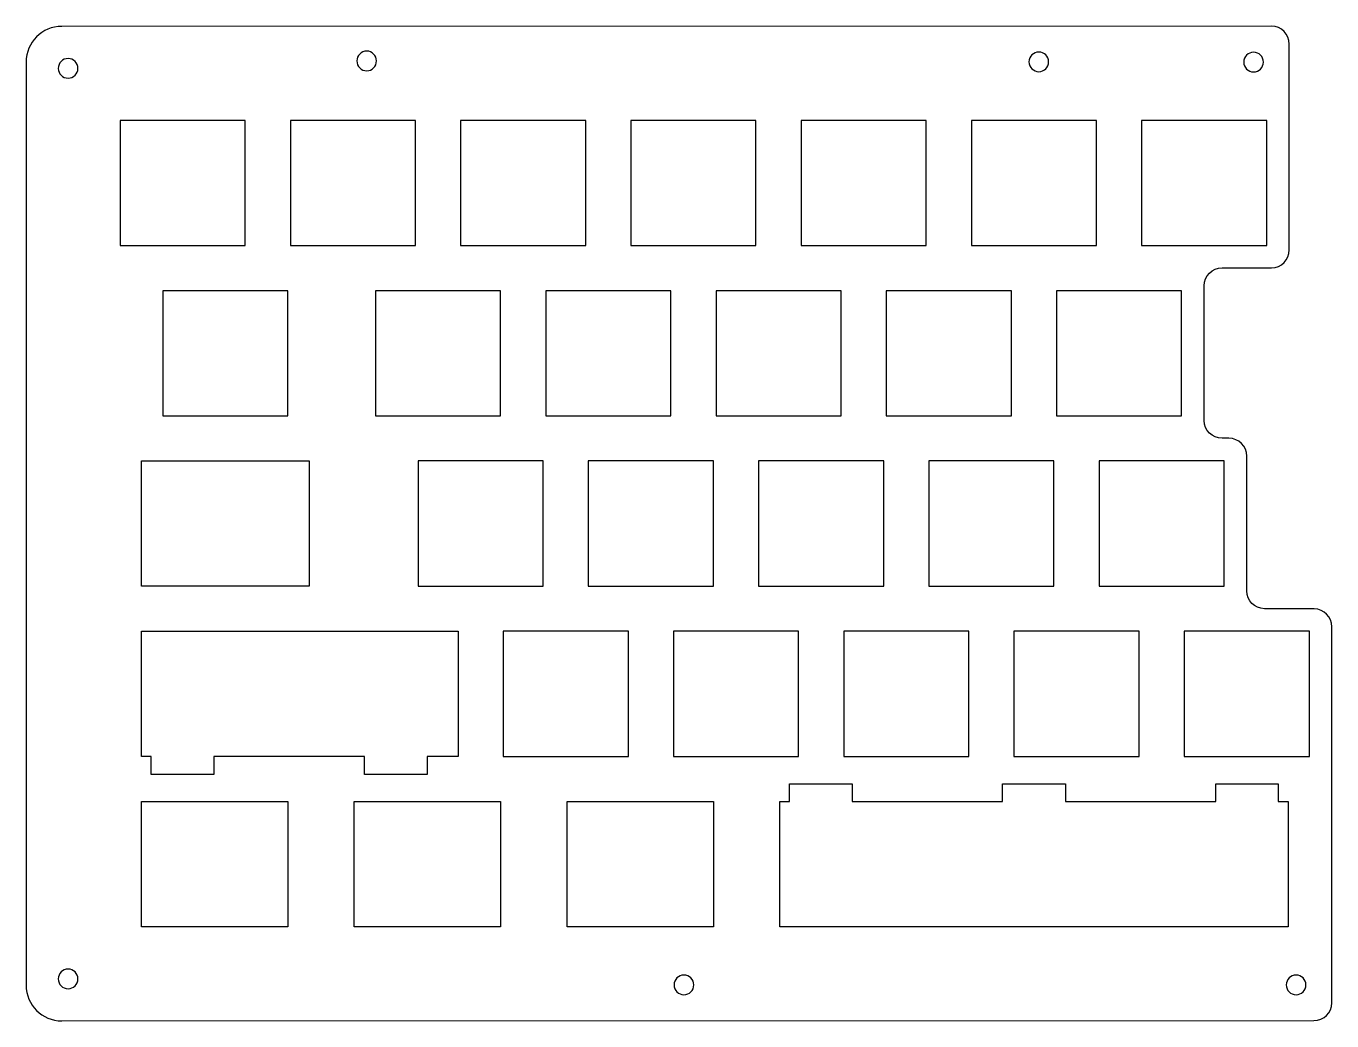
# Model space of a CAD drawing. Header units: inches. Extents: x 95 to 242, y -206 to -94.
import ezdxf

# ---------------------------------------------------------------- set-up
doc = ezdxf.new("R2010")
doc.units = ezdxf.units.IN
doc.header["$MEASUREMENT"] = 0
doc.layers.add('Layer 1', color=7, linetype='Continuous')

msp = doc.modelspace()

# ---------------------------------------------------------------- linework, layer by layer
at = {"layer": 'Layer 1', "color": 178, "lineweight": 25, "true_color": 0x010101}
for points in [[(106.02, -118.95), (120.02, -118.95), (120.02, -104.95), (106.02, -104.95), (106.02, -118.95)], [(125.07, -118.95), (139.07, -118.95), (139.07, -104.95), (125.07, -104.95), (125.07, -118.95)], [(144.12, -118.95), (158.12, -118.95), (158.12, -104.95), (144.12, -104.95), (144.12, -118.95)], [(163.17, -118.95), (177.17, -118.95), (177.17, -104.95), (163.17, -104.95), (163.17, -118.95)], [(182.22, -118.95), (196.22, -118.95), (196.22, -104.95), (182.22, -104.95), (182.22, -118.95)], [(201.27, -118.95), (215.27, -118.95), (215.27, -104.95), (201.27, -104.95), (201.27, -118.95)], [(220.32, -118.95), (234.32, -118.95), (234.32, -104.95), (220.32, -104.95), (220.32, -118.95)], [(110.79, -138), (124.79, -138), (124.79, -124), (110.79, -124), (110.79, -138)], [(134.6, -138), (148.6, -138), (148.6, -124), (134.6, -124), (134.6, -138)], [(153.65, -138), (167.65, -138), (167.65, -124), (153.65, -124), (153.65, -138)], [(172.7, -138), (186.7, -138), (186.7, -124), (172.7, -124), (172.7, -138)], [(191.75, -138), (205.75, -138), (205.75, -124), (191.75, -124), (191.75, -138)], [(210.8, -138), (224.8, -138), (224.8, -124), (210.8, -124), (210.8, -138)], [(139.36, -157.05), (153.36, -157.05), (153.36, -143.05), (139.36, -143.05), (139.36, -157.05)], [(158.41, -157.05), (172.41, -157.05), (172.41, -143.05), (158.41, -143.05), (158.41, -157.05)], [(177.46, -157.05), (191.46, -157.05), (191.46, -143.05), (177.46, -143.05), (177.46, -157.05)], [(196.51, -157.05), (210.51, -157.05), (210.51, -143.05), (196.51, -143.05), (196.51, -157.05)], [(215.56, -157.05), (229.56, -157.05), (229.56, -143.05), (215.56, -143.05), (215.56, -157.05)], [(148.89, -176.1), (162.89, -176.1), (162.89, -162.1), (148.89, -162.1), (148.89, -176.1)], [(167.94, -176.1), (181.94, -176.1), (181.94, -162.1), (167.94, -162.1), (167.94, -176.1)], [(186.99, -176.1), (200.99, -176.1), (200.99, -162.1), (186.99, -162.1), (186.99, -176.1)], [(206.04, -176.1), (220.04, -176.1), (220.04, -162.1), (206.04, -162.1), (206.04, -176.1)], [(225.09, -176.1), (239.09, -176.1), (239.09, -162.1), (225.09, -162.1), (225.09, -176.1)]]:
    msp.add_lwpolyline(points, dxfattribs=at)
at = {"layer": 'Layer 1', "color": 173, "lineweight": 25, "true_color": 0x6d6cb2}
msp.add_open_spline([(236.85, -104.39), (236.85, -104.39), (236.85, -119.44), (236.85, -119.44), (236.85, -120.54), (235.96, -121.44), (234.85, -121.44), (234.85, -121.44), (229.32, -121.45), (229.32, -121.45), (228.22, -121.45), (227.32, -122.35), (227.32, -123.45), (227.32, -123.45), (227.32, -138.51), (227.32, -138.51), (227.32, -139.61), (228.22, -140.51), (229.32, -140.51), (229.32, -140.51), (230.09, -140.51), (230.09, -140.51), (231.19, -140.51), (232.09, -141.4), (232.09, -142.51), (232.09, -142.51), (232.09, -157.57), (232.09, -157.57), (232.09, -158.67), (232.98, -159.56), (234.08, -159.57), (234.08, -159.57), (239.62, -159.6), (239.62, -159.6), (240.72, -159.6), (241.61, -160.5), (241.61, -161.6), (241.61, -161.6), (241.61, -203.65), (241.61, -203.65), (241.61, -204.75), (240.72, -205.65), (239.61, -205.65), (239.61, -205.65), (99.5, -205.68), (99.5, -205.68), (97.29, -205.68), (95.5, -203.89), (95.5, -201.68), (95.5, -201.68), (95.5, -98.43), (95.5, -98.43), (95.5, -96.22), (97.29, -94.43), (99.5, -94.43), (99.5, -94.43), (234.85, -94.41), (234.85, -94.41), (235.95, -94.41), (236.85, -95.3), (236.85, -96.41), (236.85, -96.41), (236.85, -104.39), (236.85, -104.39)], degree=3, knots=[0, 0, 0, 0, 1, 1, 1, 2, 2, 2, 3, 3, 3, 4, 4, 4, 5, 5, 5, 6, 6, 6, 7, 7, 7, 8, 8, 8, 9, 9, 9, 10, 10, 10, 11, 11, 11, 12, 12, 12, 13, 13, 13, 14, 14, 14, 15, 15, 15, 16, 16, 16, 17, 17, 17, 18, 18, 18, 19, 19, 19, 20, 20, 20, 21, 21, 21, 21], dxfattribs=at)
at = {"layer": 'Layer 1', "color": 195, "lineweight": 25, "true_color": 0x794d9e}
for points in [[(134.71, -98.3), (134.71, -98.91), (134.22, -99.4), (133.61, -99.4), (133, -99.4), (132.51, -98.91), (132.51, -98.3), (132.51, -97.7), (133, -97.2), (133.61, -97.2), (134.22, -97.2), (134.71, -97.7), (134.71, -98.3)], [(209.92, -98.4), (209.92, -99.01), (209.43, -99.5), (208.82, -99.5), (208.22, -99.5), (207.72, -99.01), (207.72, -98.4), (207.72, -97.79), (208.22, -97.3), (208.82, -97.3), (209.43, -97.3), (209.92, -97.79), (209.92, -98.4)], [(233.95, -98.43), (233.95, -99.04), (233.46, -99.53), (232.85, -99.53), (232.24, -99.53), (231.75, -99.04), (231.75, -98.43), (231.75, -97.82), (232.24, -97.33), (232.85, -97.33), (233.46, -97.33), (233.95, -97.82), (233.95, -98.43)], [(101.3, -99.13), (101.3, -99.74), (100.81, -100.23), (100.2, -100.23), (99.59, -100.23), (99.1, -99.74), (99.1, -99.13), (99.1, -98.52), (99.59, -98.03), (100.2, -98.03), (100.81, -98.03), (101.3, -98.52), (101.3, -99.13)], [(101.3, -200.98), (101.3, -201.59), (100.81, -202.08), (100.2, -202.08), (99.59, -202.08), (99.1, -201.59), (99.1, -200.98), (99.1, -200.37), (99.59, -199.88), (100.2, -199.88), (100.81, -199.88), (101.3, -200.37), (101.3, -200.98)], [(170.21, -201.65), (170.21, -202.26), (169.72, -202.75), (169.11, -202.75), (168.5, -202.75), (168.01, -202.26), (168.01, -201.65), (168.01, -201.05), (168.5, -200.55), (169.11, -200.55), (169.72, -200.55), (170.21, -201.05), (170.21, -201.65)], [(238.71, -201.65), (238.71, -202.26), (238.22, -202.75), (237.61, -202.75), (237, -202.75), (236.51, -202.26), (236.51, -201.65), (236.51, -201.05), (237, -200.55), (237.61, -200.55), (238.22, -200.55), (238.71, -201.05), (238.71, -201.65)]]:
    msp.add_open_spline(points, degree=3, knots=[0, 0, 0, 0, 1, 1, 1, 2, 2, 2, 3, 3, 3, 4, 4, 4, 4], dxfattribs=at)
at = {"layer": 'Layer 1', "color": 178, "lineweight": 25, "true_color": 0x010101}
for points, knots in [([(108.41, -157.05), (114.66, -157.05), (120.91, -157.05), (127.17, -157.05), (127.17, -157.05), (127.17, -143.05), (127.17, -143.05), (120.91, -143.05), (114.66, -143.05), (108.41, -143.05), (108.41, -143.05), (108.41, -157.05), (108.41, -157.05)], [0, 0, 0, 0, 1, 1, 1, 2, 2, 2, 3, 3, 3, 4, 4, 4, 4]), ([(117.93, -176.1), (123.08, -176.1), (128.22, -176.1), (133.37, -176.1), (133.37, -176.1), (133.37, -178.1), (133.37, -178.1), (133.37, -178.1), (140.37, -178.1), (140.37, -178.1), (140.37, -178.1), (140.37, -176.1), (140.37, -176.1), (140.37, -176.1), (143.84, -176.1), (143.84, -176.1), (143.84, -176.1), (143.84, -162.1), (143.84, -162.1), (132.03, -162.1), (120.22, -162.1), (108.41, -162.1), (108.41, -162.1), (108.41, -176.1), (108.41, -176.1), (108.41, -176.1), (109.49, -176.1), (109.49, -176.1), (109.49, -176.1), (109.49, -178.1), (109.49, -178.1), (109.49, -178.1), (116.49, -178.1), (116.49, -178.1), (116.49, -178.1), (116.49, -176.1), (116.49, -176.1), (116.49, -176.1), (117.93, -176.1), (117.93, -176.1)], [0, 0, 0, 0, 1, 1, 1, 2, 2, 2, 3, 3, 3, 4, 4, 4, 5, 5, 5, 6, 6, 6, 7, 7, 7, 8, 8, 8, 9, 9, 9, 10, 10, 10, 11, 11, 11, 12, 12, 12, 13, 13, 13, 13]), ([(179.84, -195.15), (198.8, -195.15), (217.75, -195.15), (236.71, -195.15), (236.71, -195.15), (236.71, -181.15), (236.71, -181.15), (236.71, -181.15), (235.62, -181.15), (235.62, -181.15), (235.62, -181.15), (235.62, -179.15), (235.62, -179.15), (235.62, -179.15), (228.62, -179.15), (228.62, -179.15), (228.62, -179.15), (228.62, -181.15), (228.62, -181.15), (223.02, -181.15), (217.41, -181.15), (211.81, -181.15), (211.81, -181.15), (211.81, -179.15), (211.81, -179.15), (209.45, -179.15), (207.1, -179.15), (204.74, -179.15), (204.74, -179.15), (204.74, -181.15), (204.74, -181.15), (199.14, -181.15), (193.53, -181.15), (187.93, -181.15), (187.93, -181.15), (187.93, -179.15), (187.93, -179.15), (187.93, -179.15), (180.93, -179.15), (180.93, -179.15), (180.93, -179.15), (180.93, -181.15), (180.93, -181.15), (180.93, -181.15), (179.84, -181.15), (179.84, -181.15), (179.84, -181.15), (179.84, -195.15), (179.84, -195.15)], [0, 0, 0, 0, 1, 1, 1, 2, 2, 2, 3, 3, 3, 4, 4, 4, 5, 5, 5, 6, 6, 6, 7, 7, 7, 8, 8, 8, 9, 9, 9, 10, 10, 10, 11, 11, 11, 12, 12, 12, 13, 13, 13, 14, 14, 14, 15, 15, 15, 16, 16, 16, 16]), ([(108.41, -195.15), (113.87, -195.15), (119.33, -195.15), (124.79, -195.15), (124.79, -195.15), (124.79, -181.15), (124.79, -181.15), (119.33, -181.15), (113.87, -181.15), (108.41, -181.15), (108.41, -181.15), (108.41, -195.15), (108.41, -195.15)], [0, 0, 0, 0, 1, 1, 1, 2, 2, 2, 3, 3, 3, 4, 4, 4, 4]), ([(132.22, -195.15), (137.68, -195.15), (143.14, -195.15), (148.6, -195.15), (148.6, -195.15), (148.6, -181.15), (148.6, -181.15), (143.14, -181.15), (137.68, -181.15), (132.22, -181.15), (132.22, -181.15), (132.22, -195.15), (132.22, -195.15)], [0, 0, 0, 0, 1, 1, 1, 2, 2, 2, 3, 3, 3, 4, 4, 4, 4]), ([(156.03, -195.15), (161.49, -195.15), (166.95, -195.15), (172.41, -195.15), (172.41, -195.15), (172.41, -181.15), (172.41, -181.15), (166.95, -181.15), (161.49, -181.15), (156.03, -181.15), (156.03, -181.15), (156.03, -195.15), (156.03, -195.15)], [0, 0, 0, 0, 1, 1, 1, 2, 2, 2, 3, 3, 3, 4, 4, 4, 4])]:
    msp.add_open_spline(points, degree=3, knots=knots, dxfattribs=at)

doc.saveas('drawing.dxf')
